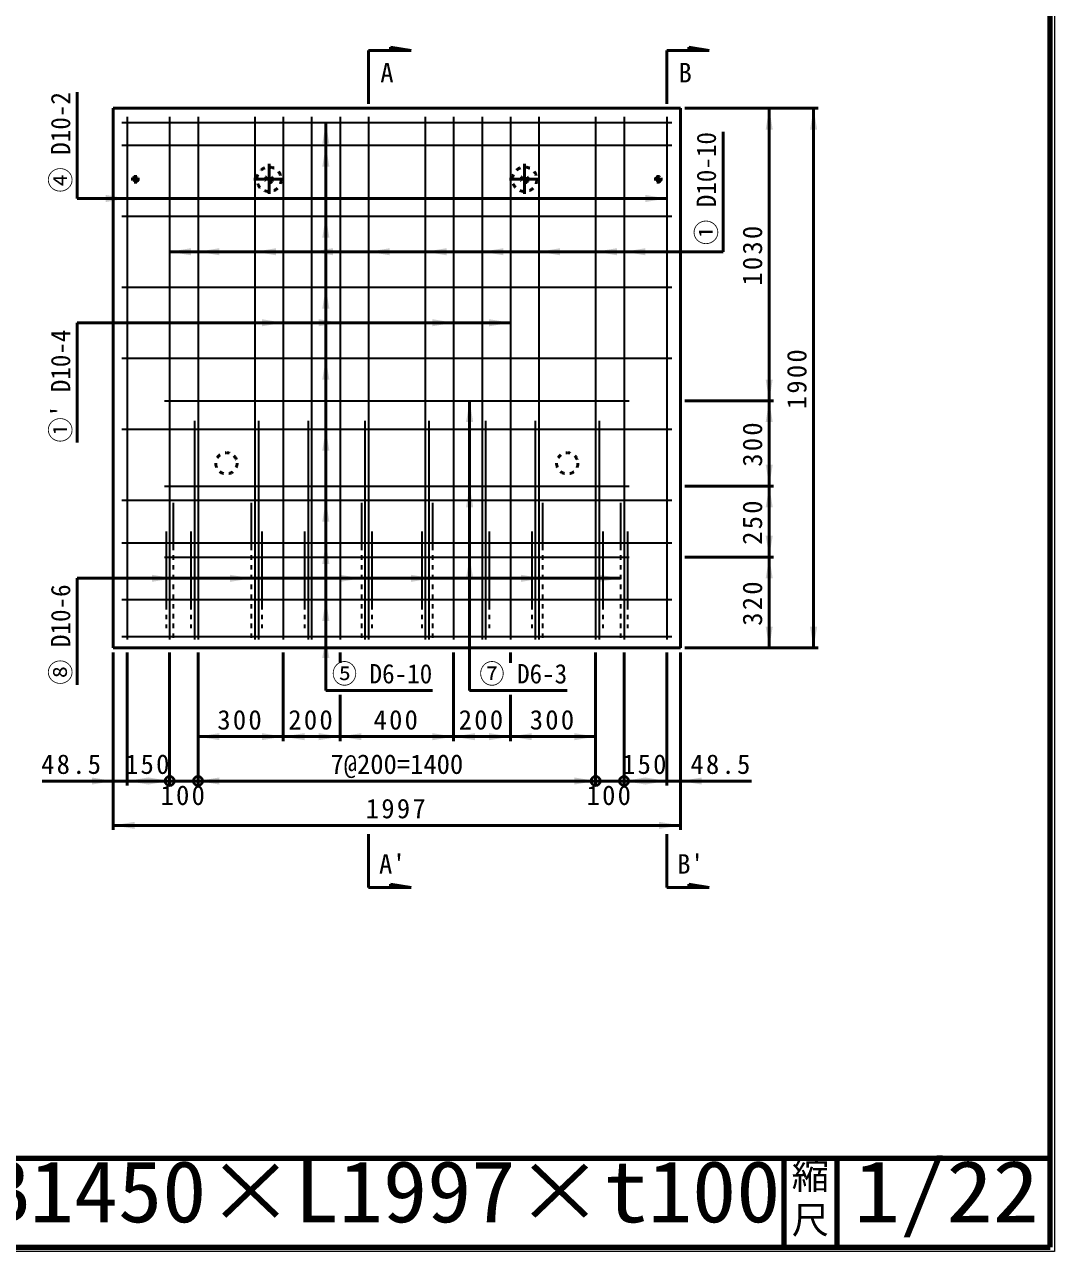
# Model space of a CAD drawing. Units: millimetres, scale not verified. Extents: x 100 to 4105, y 100 to 2870.
# Drawn here: x 2945 to 4105, y 100 to 1483 of the extents above; entities that cross this region are included whole.
import ezdxf
from ezdxf.enums import TextEntityAlignment as Align

# ---------------------------------------------------------------- set-up
doc = ezdxf.new("R2010")
doc.units = ezdxf.units.MM
doc.header["$LTSCALE"] = 5
doc.linetypes.add('USER2', pattern=[13.4, 10, -1.2, 1, -1.2])
doc.linetypes.add('USER3', pattern=[2.2, 1, -1.2])
doc.layers.add('V-nasSTD', color=7, linetype='Continuous', lineweight=50)
doc.styles.add('ＭＳ ゴシック', font='')
doc.styles.get('ＭＳ ゴシック').set_extended_font_data('MS Gothic')

msp = doc.modelspace()

# ---------------------------------------------------------------- hatches: boundary and pattern name
at = {"layer": 'V-nasSTD'}
for points in [[(3783.625, 1364.113), (3787.625, 1364.113), (3783.625, 1388.113), (3779.625, 1364.113)], [(3833.625, 1364.113), (3837.625, 1364.113), (3833.625, 1388.113), (3829.625, 1364.113)], [(3284.105, 1348.113), (3288.105, 1348.113), (3284.105, 1372.113), (3280.105, 1348.113)], [(3284.105, 1322.513), (3288.105, 1322.513), (3284.105, 1346.513), (3280.105, 1322.513)], [(3036.105, 1286.513), (3036.105, 1282.513), (3060.105, 1286.513), (3036.105, 1290.513)], [(3644.105, 1286.513), (3644.105, 1282.513), (3668.105, 1286.513), (3644.105, 1290.513)], [(3284.105, 1242.513), (3288.105, 1242.513), (3284.105, 1266.513), (3280.105, 1242.513)], [(3132.105, 1226.513), (3132.105, 1222.513), (3108.105, 1226.513), (3132.105, 1230.513)], [(3164.105, 1226.513), (3164.105, 1222.513), (3140.105, 1226.513), (3164.105, 1230.513)], [(3228.105, 1226.513), (3228.105, 1222.513), (3204.105, 1226.513), (3228.105, 1230.513)], [(3292.105, 1226.513), (3292.105, 1222.513), (3268.105, 1226.513), (3292.105, 1230.513)], [(3356.105, 1226.513), (3356.105, 1222.513), (3332.105, 1226.513), (3356.105, 1230.513)], [(3420.105, 1226.513), (3420.105, 1222.513), (3396.105, 1226.513), (3420.105, 1230.513)], [(3484.105, 1226.513), (3484.105, 1222.513), (3460.105, 1226.513), (3484.105, 1230.513)], [(3548.105, 1226.513), (3548.105, 1222.513), (3524.105, 1226.513), (3548.105, 1230.513)], [(3612.105, 1226.513), (3612.105, 1222.513), (3588.105, 1226.513), (3612.105, 1230.513)], [(3644.105, 1226.513), (3644.105, 1222.513), (3620.105, 1226.513), (3644.105, 1230.513)], [(3284.105, 1162.513), (3288.105, 1162.513), (3284.105, 1186.513), (3280.105, 1162.513)], [(3212.105, 1146.513), (3212.105, 1142.513), (3236.105, 1146.513), (3212.105, 1150.513)], [(3276.105, 1146.513), (3276.105, 1142.513), (3300.105, 1146.513), (3276.105, 1150.513)], [(3404.105, 1146.513), (3404.105, 1142.513), (3428.105, 1146.513), (3404.105, 1150.513)], [(3468.105, 1146.513), (3468.105, 1142.513), (3492.105, 1146.513), (3468.105, 1150.513)], [(3284.105, 1082.513), (3288.105, 1082.513), (3284.105, 1106.513), (3280.105, 1082.513)], [(3783.625, 1082.513), (3787.625, 1082.513), (3783.625, 1058.513), (3779.625, 1082.513)], [(3446.105, 1034.513), (3450.105, 1034.513), (3446.105, 1058.513), (3442.105, 1034.513)], [(3783.625, 1034.513), (3787.625, 1034.513), (3783.625, 1058.513), (3779.625, 1034.513)], [(3284.105, 1002.513), (3288.105, 1002.513), (3284.105, 1026.513), (3280.105, 1002.513)], [(3783.625, 986.513), (3787.625, 986.513), (3783.625, 962.513), (3779.625, 986.513)], [(3446.105, 938.513), (3450.105, 938.513), (3446.105, 962.513), (3442.105, 938.513)], [(3783.625, 938.513), (3787.625, 938.513), (3783.625, 962.513), (3779.625, 938.513)], [(3284.105, 922.513), (3288.105, 922.513), (3284.105, 946.513), (3280.105, 922.513)], [(3783.625, 906.513), (3787.625, 906.513), (3783.625, 882.513), (3779.625, 906.513)], [(3284.105, 874.513), (3288.105, 874.513), (3284.105, 898.513), (3280.105, 874.513)], [(3446.105, 858.513), (3450.105, 858.513), (3446.105, 882.513), (3442.105, 858.513)], [(3783.625, 858.513), (3787.625, 858.513), (3783.625, 882.513), (3779.625, 858.513)], [(3088.105, 858.513), (3088.105, 854.513), (3112.105, 858.513), (3088.105, 862.513)], [(3176.105, 858.513), (3176.105, 854.513), (3200.105, 858.513), (3176.105, 862.513)], [(3300.105, 858.513), (3300.105, 854.513), (3324.105, 858.513), (3300.105, 862.513)], [(3380.105, 858.513), (3380.105, 854.513), (3404.105, 858.513), (3380.105, 862.513)], [(3504.105, 858.513), (3504.105, 854.513), (3528.105, 858.513), (3504.105, 862.513)], [(3592.105, 858.513), (3592.105, 854.513), (3616.105, 858.513), (3592.105, 862.513)], [(3284.105, 810.513), (3288.105, 810.513), (3284.105, 834.513), (3280.105, 810.513)], [(3783.625, 804.113), (3787.625, 804.113), (3783.625, 780.113), (3779.625, 804.113)], [(3833.625, 804.113), (3837.625, 804.113), (3833.625, 780.113), (3829.625, 804.113)], [(3284.105, 768.913), (3288.105, 768.913), (3284.105, 792.913), (3280.105, 768.913)], [(3164.105, 680.113), (3164.105, 676.113), (3140.105, 680.113), (3164.105, 684.113)], [(3212.105, 680.113), (3212.105, 676.113), (3236.105, 680.113), (3212.105, 684.113)], [(3260.105, 680.113), (3260.105, 676.113), (3236.105, 680.113), (3260.105, 684.113)], [(3276.105, 680.113), (3276.105, 676.113), (3300.105, 680.113), (3276.105, 684.113)], [(3324.105, 680.113), (3324.105, 676.113), (3300.105, 680.113), (3324.105, 684.113)], [(3404.105, 680.113), (3404.105, 676.113), (3428.105, 680.113), (3404.105, 684.113)], [(3452.105, 680.113), (3452.105, 676.113), (3428.105, 680.113), (3452.105, 684.113)], [(3468.105, 680.113), (3468.105, 676.113), (3492.105, 680.113), (3468.105, 684.113)], [(3516.105, 680.113), (3516.105, 676.113), (3492.105, 680.113), (3516.105, 684.113)], [(3564.105, 680.113), (3564.105, 676.113), (3588.105, 680.113), (3564.105, 684.113)], [(3020.585, 630.113), (3020.585, 626.113), (3044.585, 630.113), (3020.585, 634.113)], [(3084.105, 630.113), (3084.105, 626.113), (3060.105, 630.113), (3084.105, 634.113)], [(3084.105, 630.113), (3084.105, 626.113), (3108.105, 630.113), (3084.105, 634.113)], [(3164.105, 630.113), (3164.105, 626.113), (3140.105, 630.113), (3164.105, 634.113)], [(3164.105, 630.113), (3164.105, 626.113), (3140.105, 630.113), (3164.105, 634.113)], [(3564.105, 630.113), (3564.105, 626.113), (3588.105, 630.113), (3564.105, 634.113)], [(3644.105, 630.113), (3644.105, 626.113), (3620.105, 630.113), (3644.105, 634.113)], [(3644.105, 630.113), (3644.105, 626.113), (3668.105, 630.113), (3644.105, 634.113)], [(3707.625, 630.113), (3707.625, 626.113), (3683.625, 630.113), (3707.625, 634.113)], [(3068.585, 580.113), (3068.585, 576.113), (3044.585, 580.113), (3068.585, 584.113)], [(3659.625, 580.113), (3659.625, 576.113), (3683.625, 580.113), (3659.625, 584.113)]]:
    msp.add_hatch(color=256, dxfattribs=at).paths.add_polyline_path(points)

# ---------------------------------------------------------------- linework, layer by layer
at = {"layer": 'V-nasSTD', "lineweight": 100}
for p, q in [((4100, 105), (4100, 2865)), ((105, 205), (4100, 205)), ((3800, 205), (3800, 105)), ((3860, 205), (3860, 105)), ((105, 105), (4100, 105))]:
    msp.add_line(p, q, dxfattribs=at)
at = {"layer": 'V-nasSTD'}
for p, q in [((3332.105, 1393.113), (3332.105, 1453.113)), ((3357.105, 1453.113), (3332.105, 1453.113)), ((3357.105, 1453.113), (3357.105, 1456.953)), ((3357.105, 1456.953), (3380.145, 1453.113)), ((3357.105, 1453.113), (3380.145, 1453.113)), ((3668.105, 1393.113), (3668.105, 1453.113)), ((3693.105, 1453.113), (3668.105, 1453.113)), ((3693.105, 1453.113), (3693.105, 1456.953)), ((3693.105, 1456.953), (3716.145, 1453.113)), ((3693.105, 1453.113), (3716.145, 1453.113)), ((3004.105, 1286.513), (3004.105, 1406.513)), ((3044.585, 1388.113), (3044.585, 780.113)), ((3683.625, 1388.113), (3044.585, 1388.113)), ((3683.625, 780.113), (3683.625, 1388.113)), ((3688.625, 1388.113), (3838.625, 1388.113)), ((3783.625, 1388.113), (3783.625, 1058.513)), ((3833.625, 1388.113), (3833.625, 780.113)), ((3284.105, 732.113), (3284.105, 1372.113)), ((3731.625, 1226.513), (3731.625, 1361.513)), ((3668.105, 1286.513), (3004.105, 1286.513)), ((3731.625, 1226.513), (3108.105, 1226.513)), ((3004.105, 1011.513), (3004.105, 1146.513)), ((3492.105, 1146.513), (3004.105, 1146.513)), ((3446.105, 732.113), (3446.105, 1058.513)), ((3688.625, 1058.513), (3788.625, 1058.513)), ((3783.625, 1058.513), (3783.625, 962.513)), ((3688.625, 962.513), (3788.625, 962.513)), ((3783.625, 962.513), (3783.625, 882.513)), ((3688.625, 882.513), (3788.625, 882.513)), ((3783.625, 780.113), (3783.625, 882.513)), ((3004.105, 738.513), (3004.105, 858.513)), ((3616.105, 858.513), (3004.105, 858.513)), ((3044.585, 780.113), (3683.625, 780.113)), ((3044.585, 775.113), (3044.585, 575.113)), ((3060.105, 775.113), (3060.105, 625.113)), ((3108.105, 775.113), (3108.105, 625.113)), ((3140.105, 775.113), (3140.105, 625.113)), ((3236.105, 775.113), (3236.105, 675.113)), ((3300.105, 775.113), (3300.105, 763.113)), ((3428.105, 775.113), (3428.105, 675.113)), ((3492.105, 775.113), (3492.105, 763.113)), ((3588.105, 775.113), (3588.105, 625.113)), ((3620.105, 775.113), (3620.105, 625.113)), ((3668.105, 775.113), (3668.105, 625.113)), ((3683.625, 775.113), (3683.625, 575.113)), ((3688.625, 780.113), (3838.625, 780.113)), ((3284.105, 732.113), (3404.105, 732.113)), ((3300.105, 727.113), (3300.105, 675.113)), ((3446.105, 732.113), (3556.105, 732.113)), ((3492.105, 727.113), (3492.105, 675.113)), ((3140.105, 680.113), (3236.105, 680.113)), ((3300.105, 680.113), (3236.105, 680.113)), ((3428.105, 680.113), (3300.105, 680.113)), ((3492.105, 680.113), (3428.105, 680.113)), ((3588.105, 680.113), (3492.105, 680.113)), ((2964.585, 630.113), (3044.585, 630.113)), ((3044.585, 630.113), (3060.105, 630.113)), ((3060.105, 630.113), (3108.105, 630.113)), ((3108.105, 630.113), (3140.105, 630.113)), ((3140.105, 630.113), (3588.105, 630.113)), ((3620.105, 630.113), (3588.105, 630.113)), ((3668.105, 630.113), (3620.105, 630.113)), ((3683.625, 630.113), (3668.105, 630.113)), ((3763.625, 630.113), (3683.625, 630.113)), ((3044.585, 580.113), (3683.625, 580.113)), ((3332.105, 570.113), (3332.105, 510.113)), ((3668.105, 570.113), (3668.105, 510.113)), ((3357.105, 510.113), (3357.105, 513.953)), ((3357.105, 513.953), (3380.145, 510.113)), ((3693.105, 510.113), (3693.105, 513.953)), ((3693.105, 513.953), (3716.145, 510.113)), ((3357.105, 510.113), (3332.105, 510.113)), ((3357.105, 510.113), (3380.145, 510.113)), ((3693.105, 510.113), (3668.105, 510.113)), ((3716.145, 510.113), (3693.105, 510.113))]:
    msp.add_line(p, q, dxfattribs=at)
at = {"layer": 'V-nasSTD', "lineweight": 35}
for p, q in [((3054.185, 1372.113), (3674.025, 1372.113)), ((3060.105, 1378.513), (3060.105, 789.713)), ((3108.105, 1378.513), (3108.105, 789.713)), ((3140.105, 1378.513), (3140.105, 789.713)), ((3204.105, 1378.513), (3204.105, 789.713)), ((3236.105, 1378.513), (3236.105, 789.713)), ((3268.105, 1378.513), (3268.105, 789.713)), ((3300.105, 1378.513), (3300.105, 789.713)), ((3332.105, 1378.513), (3332.105, 789.713)), ((3396.105, 1378.513), (3396.105, 789.713)), ((3428.105, 1378.513), (3428.105, 789.713)), ((3460.105, 1378.513), (3460.105, 789.713)), ((3492.105, 1378.513), (3492.105, 789.713)), ((3524.105, 1378.513), (3524.105, 789.713)), ((3588.105, 1378.513), (3588.105, 789.713)), ((3620.105, 1378.513), (3620.105, 789.713)), ((3668.105, 1378.513), (3668.105, 789.713)), ((3054.185, 1346.513), (3674.025, 1346.513)), ((3054.185, 1266.513), (3674.025, 1266.513)), ((3054.185, 1186.513), (3674.025, 1186.513)), ((3054.185, 1106.513), (3674.025, 1106.513)), ((3102.185, 1058.513), (3626.025, 1058.513)), ((3054.185, 1026.513), (3674.025, 1026.513)), ((3136.105, 1036.113), (3136.105, 789.713)), ((3208.105, 1036.113), (3208.105, 789.713)), ((3264.105, 1036.113), (3264.105, 789.713)), ((3328.105, 1036.113), (3328.105, 789.713)), ((3400.105, 1036.113), (3400.105, 789.713)), ((3464.105, 1036.113), (3464.105, 789.713)), ((3520.105, 1036.113), (3520.105, 789.713)), ((3592.105, 1036.113), (3592.105, 789.713)), ((3102.185, 962.513), (3626.025, 962.513)), ((3054.185, 946.513), (3674.025, 946.513)), ((3112.105, 943.425), (3112.105, 895.425)), ((3200.105, 943.425), (3200.105, 895.425)), ((3324.105, 943.425), (3324.105, 895.425)), ((3404.105, 943.425), (3404.105, 895.425)), ((3528.105, 943.425), (3528.105, 895.425)), ((3616.105, 943.425), (3616.105, 895.425)), ((3104.105, 911.239), (3104.105, 828.359)), ((3132.105, 911.239), (3132.105, 828.359)), ((3212.105, 911.239), (3212.105, 828.359)), ((3260.105, 911.239), (3260.105, 828.359)), ((3336.105, 911.239), (3336.105, 828.359)), ((3392.105, 911.239), (3392.105, 828.359)), ((3468.105, 911.239), (3468.105, 828.359)), ((3516.105, 911.239), (3516.105, 828.359)), ((3596.105, 911.239), (3596.105, 828.359)), ((3624.105, 911.239), (3624.105, 828.359)), ((3054.185, 898.513), (3674.025, 898.513)), ((3102.185, 882.513), (3626.025, 882.513)), ((3054.185, 834.513), (3674.025, 834.513)), ((3054.185, 792.913), (3674.025, 792.913))]:
    msp.add_line(p, q, dxfattribs=at)
at = {"layer": 'V-nasSTD', "linetype": 'USER2'}
for p, q in [((3220.105, 1325.553), (3220.105, 1291.633)), ((3508.105, 1325.553), (3508.105, 1291.633)), ((3064.745, 1308.113), (3074.345, 1308.113)), ((3069.545, 1303.313), (3069.545, 1312.913)), ((3203.145, 1308.113), (3237.065, 1308.113)), ((3491.145, 1308.113), (3525.065, 1308.113)), ((3653.865, 1308.113), (3663.465, 1308.113)), ((3658.665, 1303.313), (3658.665, 1312.913))]:
    msp.add_line(p, q, dxfattribs=at)
at = {"layer": 'V-nasSTD', "linetype": 'USER3', "lineweight": 35}
for p, q in [((3112.105, 895.425), (3112.105, 787.153)), ((3200.105, 895.425), (3200.105, 787.153)), ((3324.105, 895.425), (3324.105, 787.153)), ((3404.105, 895.425), (3404.105, 787.153)), ((3528.105, 895.425), (3528.105, 787.153)), ((3616.105, 895.425), (3616.105, 787.153)), ((3104.105, 828.359), (3104.105, 802.513)), ((3132.105, 828.359), (3132.105, 802.513)), ((3212.105, 828.359), (3212.105, 802.513)), ((3260.105, 828.359), (3260.105, 802.513)), ((3336.105, 828.359), (3336.105, 802.513)), ((3392.105, 828.359), (3392.105, 802.513)), ((3468.105, 828.359), (3468.105, 802.513)), ((3516.105, 828.359), (3516.105, 802.513)), ((3596.105, 828.359), (3596.105, 802.513)), ((3624.105, 828.359), (3624.105, 802.513))]:
    msp.add_line(p, q, dxfattribs=at)
at = {"layer": 'V-nasSTD', "lineweight": 13}
msp.add_lwpolyline([(100, 100), (100, 2870), (4105, 2870), (4105, 100)], close=True, dxfattribs=at)
at = {"layer": 'V-nasSTD', "linetype": 'USER3'}
for centre, radius in [((3220.105, 1308.113), 13.76), ((3508.105, 1308.113), 13.76), ((3069.545, 1308.113), 3.04), ((3069.545, 1308.113), 1.92), ((3069.545, 1308.113), 1.6), ((3220.105, 1308.113), 4), ((3508.105, 1308.113), 4), ((3658.665, 1308.113), 3.04), ((3658.665, 1308.113), 1.92), ((3658.665, 1308.113), 1.6), ((3172.105, 988.113), 12), ((3556.105, 988.113), 12)]:
    msp.add_circle(centre, radius, dxfattribs=at)
at = {"layer": 'V-nasSTD'}
for centre in [(3108.105, 630.113), (3140.105, 630.113), (3588.105, 630.113), (3620.105, 630.113)]:
    msp.add_circle(centre, 5, dxfattribs=at)

# ---------------------------------------------------------------- texts
at = {"layer": 'V-nasSTD', "style": 'ＭＳ ゴシック'}
for s, p in [('A', (3352.97, 1439.289)), ('B', (3688.97, 1439.289)), ('7@200=1400', (3364.105, 660.113)), ("A'", (3358.994, 547.67)), ("B'", (3694.994, 547.67))]:
    msp.add_text(s, height=21.99, dxfattribs=at).set_placement(p, align=Align.TOP_CENTER)
at = {"layer": 'V-nasSTD', "style": 'ＭＳ ゴシック', "width": 0.95}
for s, p in [('④ D10-2', (2974.297, 1349.878)), ('① D10-10', (3701.817, 1297.799)), ("①' D10-4", (2974.297, 1075.228)), ('⑧ D10-6', (2974.297, 795.148))]:
    msp.add_text(s, height=21.85, rotation=90, dxfattribs=at).set_placement(p, align=Align.TOP_CENTER)
for s, p in [('⑤ D6-10', (3347.47, 761.921)), ('⑦ D6-3', (3506.549, 761.921))]:
    msp.add_text(s, height=21.85, dxfattribs=at).set_placement(p, align=Align.TOP_CENTER)
at = {"layer": 'V-nasSTD', "style": 'ＭＳ ゴシック'}
for s, width, p in [('1/22', 1.1, (3879, 202.582)), ('H1900×B1450×L1997×t100', 1.05, (2552.5, 202.508))]:
    msp.add_text(s, height=69.65, dxfattribs=dict(at, width=width)).set_placement(p, align=Align.TOP_LEFT)
for s, p in [('縮', (3808.982, 200.999)), ('尺', (3808.976, 151.01))]:
    msp.add_text(s, height=30.79, dxfattribs=at).set_placement(p, align=Align.TOP_LEFT)
at = {"layer": 'V-nasSTD', "char_height": 21.99, "attachment_point": 2, "rotation": 90, "style": 'ＭＳ ゴシック'}
for s, insert in [('\\T1.17;1030', (3753.625, 1223.313)), ('\\T1.17;1900', (3803.625, 1084.113)), ('\\T1.17;300', (3753.625, 1010.513)), ('\\T1.17;250', (3753.625, 922.513)), ('\\T1.17;320', (3753.625, 831.313))]:
    msp.add_mtext(s, dxfattribs=dict(at, insert=insert))
at = {"layer": 'V-nasSTD', "char_height": 21.99, "attachment_point": 2, "style": 'ＭＳ ゴシック'}
for s, insert in [('\\T1.17;300', (3188.105, 710.113)), ('\\T1.17;200', (3268.105, 710.113)), ('\\T1.17;400', (3364.105, 710.113)), ('\\T1.17;200', (3460.105, 710.113)), ('\\T1.17;300', (3540.105, 710.113)), ('\\T1.17;48.5', (2998.335, 660.113)), ('\\T1.17;150', (3084.105, 660.113)), ('\\T1.17;150', (3644.105, 660.113)), ('\\T1.17;48.5', (3729.875, 660.113)), ('\\T1.17;100', (3124.105, 625.113)), ('\\T1.17;100', (3604.105, 625.113)), ('\\T1.17;1997', (3364.105, 610.113))]:
    msp.add_mtext(s, dxfattribs=dict(at, insert=insert))

doc.saveas('drawing.dxf')
